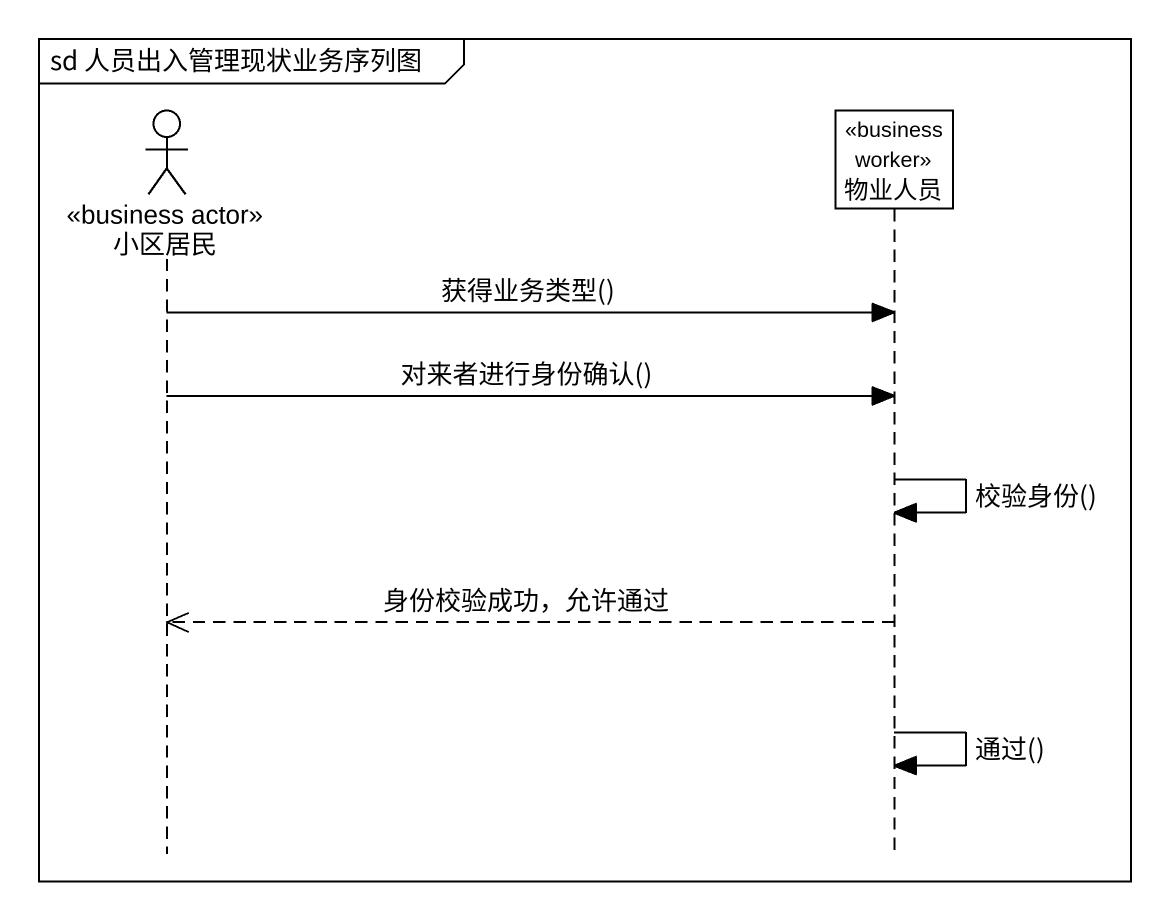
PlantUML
@startuml
mainframe sd 人员出入管理现状业务序列图
hide footbox
actor 小区居民 <<business actor>>
participant 物业人员 <<business worker>>

小区居民 -> 物业人员 : 获得业务类型()
小区居民 -> 物业人员 : 对来者进行身份确认()
物业人员 -> 物业人员 : 校验身份()
物业人员 -->> 小区居民 : 身份校验成功，允许通过
物业人员 -> 物业人员 : 通过()
@enduml
